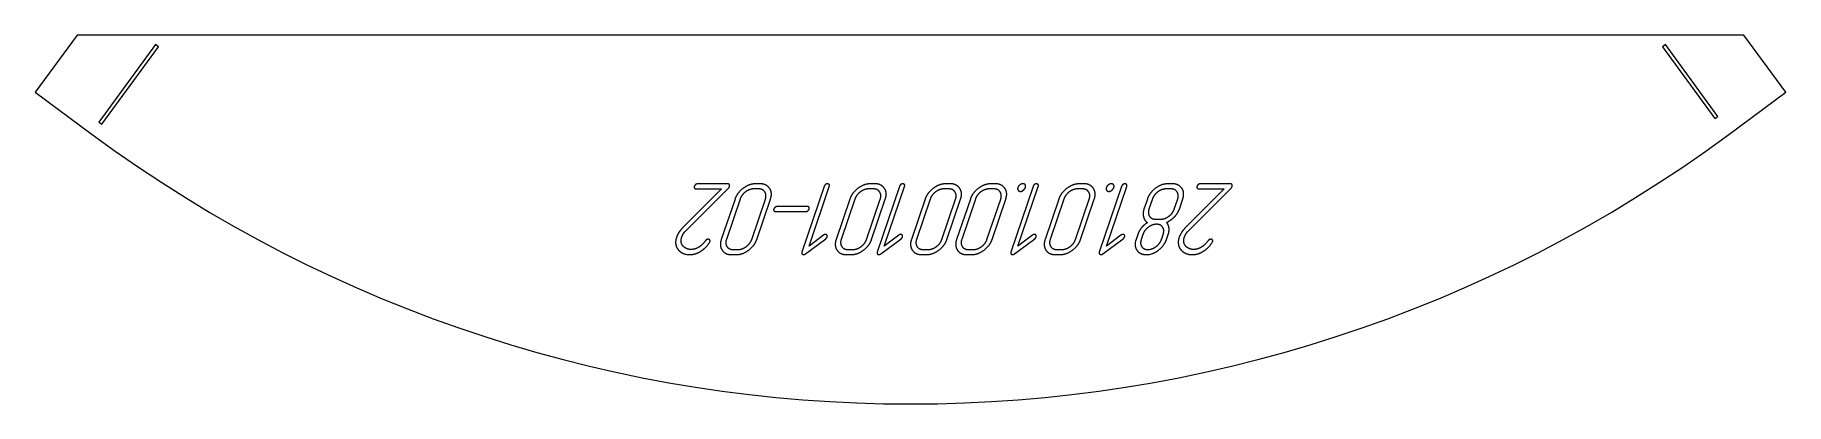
# Model space of a CAD drawing. Header units: millimetres. Extents: x 0 to 492, y -88 to 16.
import ezdxf

# ---------------------------------------------------------------- set-up
doc = ezdxf.new("R2010")
doc.units = ezdxf.units.MM
doc.linetypes.add('K5LT_BASIC', pattern=[0])
doc.layers.add('Engraving', color=7, linetype='Continuous')

msp = doc.modelspace()

# ---------------------------------------------------------------- linework, layer by layer
at = {"color": 143, "linetype": 'K5LT_BASIC', "lineweight": 15, "true_color": 0x33acca}
for p, q in [((11.89, 16.08), (0, 0)), ((480.31, 16.08), (11.89, 16.08)), ((492.2, 0), (480.31, 16.08)), ((476.11, -11.89), (492.2, 0)), ((0, 0), (16.08, -11.89))]:
    msp.add_line(p, q, dxfattribs=at)
msp.add_arc((246.1, 299.34), 387, 233.5335, 306.4665, dxfattribs=at)
at = {"layer": 'Engraving', "color": 143, "linetype": 'K5LT_BASIC', "lineweight": 15, "true_color": 0x33acca}
for p, q in [((33.86, 13.38), (17.97, -8.42)), ((18.78, -9.01), (34.67, 12.79)), ((34.67, 12.79), (33.86, 13.38)), ((458.34, 13.38), (457.53, 12.79)), ((457.53, 12.79), (472.23, -7.38)), ((473.04, -6.79), (458.34, 13.38)), ((17.97, -8.42), (18.78, -9.01)), ((472.23, -7.38), (473.04, -6.79)), ((192.96, -27.19), (182.26, -37.88)), ((183.19, -38.68), (195, -26.87)), ((185.8, -27.19), (192.96, -27.19)), ((194.78, -25.76), (186.28, -25.76)), ((203.45, -27.19), (202.03, -27.19)), ((203.93, -25.76), (202.51, -25.76)), ((221.84, -26.47), (215.57, -44.95)), ((217.57, -43.24), (223.27, -26.47)), ((235.73, -27.19), (234.3, -27.19)), ((236.21, -25.76), (234.79, -25.76)), ((243.01, -26.47), (236.73, -44.95)), ((238.73, -43.24), (244.43, -26.47)), ((256.89, -27.19), (255.47, -27.19)), ((257.38, -25.76), (255.95, -25.76)), ((269.59, -27.19), (268.17, -27.19)), ((270.08, -25.76), (268.65, -25.76)), ((280.58, -26.47), (274.3, -44.95)), ((276.31, -43.24), (282.01, -26.47)), ((294.46, -27.19), (293.04, -27.19)), ((294.95, -25.76), (293.53, -25.76)), ((305.45, -26.47), (299.17, -44.95)), ((301.18, -43.24), (306.88, -26.47)), ((319.33, -27.19), (317.91, -27.19)), ((319.82, -25.76), (318.4, -25.76)), ((334.25, -27.19), (323.55, -37.88)), ((324.48, -38.68), (336.29, -26.87)), ((327.09, -27.19), (334.25, -27.19)), ((336.07, -25.76), (327.57, -25.76)), ((196.78, -30.03), (192.92, -41.39)), ((198.2, -30.03), (194.34, -41.39)), ((201.46, -41.39), (205.32, -30.03)), ((202.88, -41.39), (206.75, -30.03)), ((208.12, -33.58), (216.65, -33.58)), ((217.13, -32.16), (208.6, -32.16)), ((229.06, -30.03), (225.2, -41.39)), ((230.48, -30.03), (226.62, -41.39)), ((233.74, -41.39), (237.6, -30.03)), ((235.16, -41.39), (239.02, -30.03)), ((250.23, -30.03), (246.36, -41.39)), ((251.65, -30.03), (247.79, -41.39)), ((254.9, -41.39), (258.77, -30.03)), ((256.33, -41.39), (260.19, -30.03)), ((262.93, -30.03), (259.06, -41.39)), ((264.35, -30.03), (260.49, -41.39)), ((267.6, -41.39), (271.47, -30.03)), ((269.03, -41.39), (272.89, -30.03)), ((287.8, -30.03), (283.93, -41.39)), ((289.22, -30.03), (285.36, -41.39)), ((292.48, -41.39), (296.34, -30.03)), ((293.9, -41.39), (297.76, -30.03)), ((312.68, -30.03), (311.72, -32.87)), ((314.11, -30.02), (313.14, -32.86)), ((320.24, -32.86), (321.21, -30.02)), ((321.67, -32.87), (322.63, -30.02)), ((182.32, -39.73), (182.7, -39.23)), ((182.7, -39.23), (183.19, -38.68)), ((315.02, -35.7), (316.44, -35.7)), ((323.61, -39.73), (323.99, -39.23)), ((323.99, -39.23), (324.48, -38.68)), ((189.59, -42.29), (189.72, -42.03)), ((196.23, -44.23), (197.65, -44.23)), ((216.6, -45.44), (222.3, -41.18)), ((221.65, -40.19), (217.57, -43.24)), ((228.51, -44.23), (229.93, -44.23)), ((237.77, -45.44), (243.47, -41.18)), ((242.81, -40.19), (238.73, -43.24)), ((249.68, -44.23), (251.1, -44.23)), ((262.38, -44.23), (263.8, -44.23)), ((275.34, -45.44), (281.04, -41.18)), ((280.39, -40.19), (276.31, -43.24)), ((287.25, -44.23), (288.67, -44.23)), ((300.21, -45.44), (305.91, -41.18)), ((305.26, -40.19), (301.18, -43.24)), ((309.29, -42.3), (309.25, -43.06)), ((309.38, -41.85), (309.29, -42.3)), ((309.53, -41.41), (309.38, -41.85)), ((310.02, -39.96), (309.53, -41.41)), ((311.44, -39.96), (310.95, -41.41)), ((316.63, -41.41), (317.13, -39.96)), ((318.05, -41.42), (318.55, -39.97)), ((330.88, -42.29), (331.01, -42.03)), ((195.75, -45.66), (197.17, -45.66)), ((228.03, -45.66), (229.45, -45.66)), ((249.19, -45.66), (250.61, -45.66)), ((261.89, -45.66), (263.31, -45.66)), ((286.76, -45.66), (288.19, -45.66)), ((312.36, -45.66), (312.8, -45.66)), ((312.8, -45.66), (313.28, -45.59)), ((313.28, -45.59), (314.1, -45.37))]:
    msp.add_line(p, q, dxfattribs=at)
for points in [[(185.33, -26.47), (185.24, -26.73), (185.39, -26.96)], [(185.68, -25.99), (185.42, -26.22), (185.33, -26.47)], [(185.39, -26.96), (185.54, -27.19), (185.8, -27.19)], [(186.28, -25.76), (185.94, -25.76), (185.68, -25.99)], [(195.2, -25.99), (195.04, -25.76), (194.78, -25.76)], [(195, -26.87), (195.15, -26.73), (195.22, -26.53)], [(195.22, -26.53), (195.32, -26.23), (195.2, -25.99)], [(199.05, -27.02), (197.38, -28.28), (196.78, -30.03)], [(199.75, -27.99), (198.62, -28.8), (198.2, -30.03)], [(202.51, -25.76), (200.73, -25.76), (199.05, -27.02)], [(202.03, -27.19), (200.87, -27.19), (199.75, -27.99)], [(205.14, -28.03), (204.57, -27.19), (203.45, -27.19)], [(206.46, -27), (205.56, -25.76), (203.93, -25.76)], [(205.32, -30.03), (205.71, -28.88), (205.14, -28.03)], [(206.75, -30.03), (207.35, -28.23), (206.46, -27)], [(222.23, -25.93), (221.96, -26.13), (221.84, -26.47)], [(222.8, -25.76), (222.48, -25.76), (222.23, -25.93)], [(223.24, -25.93), (222.93, -25.76), (222.8, -25.76)], [(223.27, -26.47), (223.39, -26.1), (223.24, -25.93)], [(231.33, -27.02), (229.65, -28.28), (229.06, -30.03)], [(232.03, -27.99), (230.9, -28.8), (230.48, -30.03)], [(234.79, -25.76), (233.01, -25.76), (231.33, -27.02)], [(234.3, -27.19), (233.15, -27.19), (232.03, -27.99)], [(237.42, -28.03), (236.85, -27.19), (235.73, -27.19)], [(238.74, -27), (237.84, -25.76), (236.21, -25.76)], [(237.6, -30.03), (237.99, -28.88), (237.42, -28.03)], [(239.02, -30.03), (239.63, -28.23), (238.74, -27)], [(243.39, -25.93), (243.13, -26.13), (243.01, -26.47)], [(243.96, -25.76), (243.65, -25.76), (243.39, -25.93)], [(244.4, -25.93), (244.09, -25.76), (243.96, -25.76)], [(244.43, -26.47), (244.56, -26.1), (244.4, -25.93)], [(252.5, -27.02), (250.82, -28.28), (250.23, -30.03)], [(253.19, -27.99), (252.07, -28.8), (251.65, -30.03)], [(255.95, -25.76), (254.18, -25.76), (252.5, -27.02)], [(255.47, -27.19), (254.32, -27.19), (253.19, -27.99)], [(258.59, -28.03), (258.01, -27.19), (256.89, -27.19)], [(259.91, -27), (259.01, -25.76), (257.38, -25.76)], [(258.77, -30.03), (259.16, -28.88), (258.59, -28.03)], [(260.19, -30.03), (260.8, -28.23), (259.91, -27)], [(265.2, -27.02), (263.52, -28.28), (262.93, -30.03)], [(265.89, -27.99), (264.77, -28.8), (264.35, -30.03)], [(268.65, -25.76), (266.88, -25.76), (265.2, -27.02)], [(268.17, -27.19), (267.02, -27.19), (265.89, -27.99)], [(271.29, -28.03), (270.71, -27.19), (269.59, -27.19)], [(272.61, -27), (271.71, -25.76), (270.08, -25.76)], [(271.47, -30.03), (271.86, -28.88), (271.29, -28.03)], [(272.89, -30.03), (273.5, -28.23), (272.61, -27)], [(276.26, -26.83), (276.13, -27.21), (276.35, -27.55)], [(276.78, -26.1), (276.39, -26.44), (276.26, -26.83)], [(276.35, -27.55), (276.58, -27.89), (276.96, -27.89)], [(277.69, -25.76), (277.17, -25.76), (276.78, -26.1)], [(276.96, -27.89), (277.49, -27.89), (277.9, -27.48)], [(278.37, -26.06), (278.18, -25.76), (277.69, -25.76)], [(277.9, -27.48), (278.31, -27.07), (278.39, -26.83)], [(278.39, -26.83), (278.53, -26.4), (278.37, -26.06)], [(280.96, -25.93), (280.7, -26.13), (280.58, -26.47)], [(281.53, -25.76), (281.22, -25.76), (280.96, -25.93)], [(281.98, -25.93), (281.66, -25.76), (281.53, -25.76)], [(282.01, -26.47), (282.13, -26.1), (281.98, -25.93)], [(290.07, -27.02), (288.39, -28.28), (287.8, -30.03)], [(290.76, -27.99), (289.64, -28.8), (289.22, -30.03)], [(293.53, -25.76), (291.75, -25.76), (290.07, -27.02)], [(293.04, -27.19), (291.89, -27.19), (290.76, -27.99)], [(296.16, -28.03), (295.59, -27.19), (294.46, -27.19)], [(297.48, -27), (296.58, -25.76), (294.95, -25.76)], [(296.34, -30.03), (296.73, -28.88), (296.16, -28.03)], [(297.76, -30.03), (298.37, -28.23), (297.48, -27)], [(301.13, -26.83), (301, -27.21), (301.22, -27.55)], [(301.65, -26.1), (301.26, -26.44), (301.13, -26.83)], [(301.22, -27.55), (301.45, -27.89), (301.83, -27.89)], [(302.56, -25.76), (302.05, -25.76), (301.65, -26.1)], [(301.83, -27.89), (302.36, -27.89), (302.77, -27.48)], [(303.24, -26.06), (303.05, -25.76), (302.56, -25.76)], [(302.77, -27.48), (303.18, -27.07), (303.26, -26.83)], [(303.26, -26.83), (303.41, -26.4), (303.24, -26.06)], [(305.84, -25.93), (305.57, -26.13), (305.45, -26.47)], [(306.41, -25.76), (306.09, -25.76), (305.84, -25.93)], [(306.85, -25.93), (306.53, -25.76), (306.41, -25.76)], [(306.88, -26.47), (307, -26.1), (306.85, -25.93)], [(314.95, -27.01), (313.29, -28.25), (312.68, -30.03)], [(315.62, -28.01), (314.51, -28.83), (314.11, -30.02)], [(318.4, -25.76), (316.62, -25.76), (314.95, -27.01)], [(317.91, -27.19), (316.72, -27.19), (315.62, -28.01)], [(321.03, -28.03), (320.46, -27.19), (319.33, -27.19)], [(322.35, -27), (321.45, -25.76), (319.82, -25.76)], [(321.21, -30.02), (321.6, -28.87), (321.03, -28.03)], [(322.63, -30.02), (323.24, -28.23), (322.35, -27)], [(326.62, -26.47), (326.53, -26.73), (326.68, -26.96)], [(326.97, -25.99), (326.71, -26.22), (326.62, -26.47)], [(326.68, -26.96), (326.83, -27.19), (327.09, -27.19)], [(327.57, -25.76), (327.23, -25.76), (326.97, -25.99)], [(336.49, -25.99), (336.32, -25.76), (336.07, -25.76)], [(336.29, -26.87), (336.44, -26.73), (336.5, -26.53)], [(336.5, -26.53), (336.61, -26.23), (336.49, -25.99)], [(207.65, -32.87), (207.56, -33.13), (207.71, -33.35)], [(208, -32.39), (207.74, -32.61), (207.65, -32.87)], [(207.71, -33.35), (207.86, -33.58), (208.12, -33.58)], [(208.6, -32.16), (208.26, -32.16), (208, -32.39)], [(216.65, -33.58), (217, -33.58), (217.27, -33.31)], [(217.59, -32.36), (217.46, -32.16), (217.13, -32.16)], [(217.27, -33.31), (217.55, -33.03), (217.6, -32.87)], [(217.6, -32.87), (217.7, -32.59), (217.59, -32.36)], [(311.72, -32.87), (311.31, -34.06), (311.61, -35.12)], [(313.14, -32.86), (312.74, -34.04), (313.28, -34.87)], [(318.73, -34.87), (319.84, -34.04), (320.24, -32.86)], [(320.36, -34.95), (321.3, -33.96), (321.67, -32.87)], [(182.26, -37.88), (181.44, -38.75), (181, -39.42)], [(311.03, -38.12), (310.37, -38.92), (310.02, -39.96)], [(312.72, -36.65), (311.7, -37.32), (311.03, -38.12)], [(312.98, -37.94), (311.85, -38.75), (311.44, -39.96)], [(311.61, -35.12), (311.91, -36.18), (312.72, -36.65)], [(315.26, -37.13), (314.11, -37.13), (312.98, -37.94)], [(313.28, -34.87), (313.81, -35.7), (315.02, -35.7)], [(316.98, -37.95), (316.44, -37.13), (315.26, -37.13)], [(316.44, -35.7), (317.62, -35.7), (318.73, -34.87)], [(317.13, -39.96), (317.53, -38.78), (316.98, -37.95)], [(318.09, -36.64), (319.42, -35.95), (320.36, -34.95)], [(318.75, -38.1), (318.62, -37.24), (318.09, -36.64)], [(318.55, -39.97), (318.89, -38.95), (318.75, -38.1)], [(323.55, -37.88), (322.73, -38.75), (322.29, -39.42)], [(180.33, -40.78), (179.63, -42.81), (180.81, -44.28)], [(181, -39.42), (180.56, -40.09), (180.33, -40.78)], [(180.81, -44.28), (181.95, -45.67), (183.98, -45.67)], [(182.13, -43.21), (181.3, -42.22), (181.79, -40.78)], [(181.79, -40.78), (181.98, -40.24), (182.32, -39.73)], [(183.09, -43.94), (182.49, -43.66), (182.13, -43.21)], [(184.4, -44.22), (183.69, -44.22), (183.09, -43.94)], [(186.41, -43.67), (185.38, -44.22), (184.4, -44.22)], [(188.42, -41.81), (187.45, -43.13), (186.41, -43.67)], [(186.85, -44.89), (188.41, -44.02), (189.59, -42.29)], [(188.78, -41.46), (188.58, -41.58), (188.42, -41.81)], [(189.22, -41.34), (188.96, -41.38), (188.78, -41.46)], [(189.67, -41.53), (189.52, -41.34), (189.22, -41.34)], [(189.72, -42.03), (189.83, -41.72), (189.67, -41.53)], [(192.92, -41.39), (192.31, -43.17), (193.16, -44.41)], [(194.34, -41.39), (193.95, -42.56), (194.5, -43.4)], [(194.5, -43.4), (195.05, -44.23), (196.23, -44.23)], [(197.65, -44.23), (198.83, -44.23), (199.94, -43.4)], [(199.94, -43.4), (201.06, -42.57), (201.46, -41.39)], [(200.63, -44.38), (202.3, -43.1), (202.88, -41.39)], [(222.2, -39.97), (221.93, -39.97), (221.65, -40.19)], [(222.64, -40.19), (222.5, -39.97), (222.2, -39.97)], [(222.3, -41.18), (222.64, -40.81), (222.68, -40.7)], [(222.68, -40.7), (222.78, -40.4), (222.64, -40.19)], [(225.2, -41.39), (224.59, -43.17), (225.44, -44.41)], [(226.62, -41.39), (226.22, -42.56), (226.78, -43.4)], [(226.78, -43.4), (227.33, -44.23), (228.51, -44.23)], [(229.93, -44.23), (231.11, -44.23), (232.22, -43.4)], [(232.22, -43.4), (233.34, -42.57), (233.74, -41.39)], [(232.91, -44.38), (234.58, -43.1), (235.16, -41.39)], [(243.37, -39.97), (243.1, -39.97), (242.81, -40.19)], [(243.81, -40.19), (243.67, -39.97), (243.37, -39.97)], [(243.47, -41.18), (243.81, -40.81), (243.85, -40.7)], [(243.85, -40.7), (243.95, -40.4), (243.81, -40.19)], [(246.36, -41.39), (245.76, -43.17), (246.6, -44.41)], [(247.79, -41.39), (247.39, -42.56), (247.94, -43.4)], [(247.94, -43.4), (248.5, -44.23), (249.68, -44.23)], [(251.1, -44.23), (252.28, -44.23), (253.39, -43.4)], [(253.39, -43.4), (254.5, -42.57), (254.9, -41.39)], [(254.08, -44.38), (255.75, -43.1), (256.33, -41.39)], [(259.06, -41.39), (258.46, -43.17), (259.3, -44.41)], [(260.49, -41.39), (260.09, -42.56), (260.64, -43.4)], [(260.64, -43.4), (261.2, -44.23), (262.38, -44.23)], [(263.8, -44.23), (264.98, -44.23), (266.09, -43.4)], [(266.09, -43.4), (267.2, -42.57), (267.6, -41.39)], [(266.78, -44.38), (268.45, -43.1), (269.03, -41.39)], [(280.94, -39.97), (280.67, -39.97), (280.39, -40.19)], [(281.38, -40.19), (281.24, -39.97), (280.94, -39.97)], [(281.04, -41.18), (281.38, -40.81), (281.42, -40.7)], [(281.42, -40.7), (281.52, -40.4), (281.38, -40.19)], [(283.93, -41.39), (283.33, -43.17), (284.17, -44.41)], [(285.36, -41.39), (284.96, -42.56), (285.52, -43.4)], [(285.52, -43.4), (286.07, -44.23), (287.25, -44.23)], [(288.67, -44.23), (289.85, -44.23), (290.96, -43.4)], [(290.96, -43.4), (292.07, -42.57), (292.48, -41.39)], [(291.65, -44.38), (293.32, -43.1), (293.9, -41.39)], [(305.81, -39.97), (305.54, -39.97), (305.26, -40.19)], [(306.25, -40.19), (306.11, -39.97), (305.81, -39.97)], [(305.91, -41.18), (306.25, -40.81), (306.29, -40.7)], [(306.29, -40.7), (306.39, -40.4), (306.25, -40.19)], [(309.25, -43.06), (309.3, -43.82), (309.73, -44.42)], [(310.95, -41.41), (310.55, -42.59), (311.09, -43.41)], [(311.09, -43.41), (311.64, -44.23), (312.82, -44.23)], [(312.82, -44.23), (313.99, -44.23), (315.11, -43.42)], [(315.11, -43.42), (316.23, -42.6), (316.63, -41.41)], [(315.79, -44.43), (317.49, -43.06), (318.05, -41.42)], [(321.61, -40.78), (320.92, -42.81), (322.1, -44.28)], [(322.29, -39.42), (321.85, -40.09), (321.61, -40.78)], [(322.1, -44.28), (323.23, -45.67), (325.27, -45.67)], [(323.42, -43.21), (322.59, -42.22), (323.08, -40.78)], [(323.08, -40.78), (323.26, -40.24), (323.61, -39.73)], [(324.38, -43.94), (323.78, -43.66), (323.42, -43.21)], [(325.69, -44.22), (324.98, -44.22), (324.38, -43.94)], [(327.7, -43.67), (326.67, -44.22), (325.69, -44.22)], [(329.71, -41.81), (328.73, -43.13), (327.7, -43.67)], [(328.13, -44.89), (329.69, -44.02), (330.88, -42.29)], [(330.06, -41.46), (329.87, -41.58), (329.71, -41.81)], [(330.51, -41.34), (330.25, -41.38), (330.06, -41.46)], [(330.96, -41.53), (330.8, -41.34), (330.51, -41.34)], [(331.01, -42.03), (331.11, -41.72), (330.96, -41.53)], [(183.98, -45.67), (185.46, -45.67), (186.85, -44.89)], [(193.16, -44.41), (194, -45.66), (195.75, -45.66)], [(197.17, -45.66), (198.96, -45.66), (200.63, -44.38)], [(215.57, -44.95), (215.46, -45.26), (215.61, -45.45)], [(215.61, -45.45), (215.77, -45.64), (216.05, -45.64)], [(216.05, -45.64), (216.34, -45.64), (216.6, -45.44)], [(225.44, -44.41), (226.28, -45.66), (228.03, -45.66)], [(229.45, -45.66), (231.24, -45.66), (232.91, -44.38)], [(236.73, -44.95), (236.63, -45.26), (236.78, -45.45)], [(236.78, -45.45), (236.94, -45.64), (237.22, -45.64)], [(237.22, -45.64), (237.5, -45.64), (237.77, -45.44)], [(246.6, -44.41), (247.44, -45.66), (249.19, -45.66)], [(250.61, -45.66), (252.41, -45.66), (254.08, -44.38)], [(259.3, -44.41), (260.14, -45.66), (261.89, -45.66)], [(263.31, -45.66), (265.11, -45.66), (266.78, -44.38)], [(274.3, -44.95), (274.2, -45.26), (274.35, -45.45)], [(274.35, -45.45), (274.51, -45.64), (274.79, -45.64)], [(274.79, -45.64), (275.08, -45.64), (275.34, -45.44)], [(284.17, -44.41), (285.02, -45.66), (286.76, -45.66)], [(288.19, -45.66), (289.98, -45.66), (291.65, -44.38)], [(299.17, -44.95), (299.07, -45.26), (299.22, -45.45)], [(299.22, -45.45), (299.38, -45.64), (299.66, -45.64)], [(299.66, -45.64), (299.95, -45.64), (300.21, -45.44)], [(309.73, -44.42), (310.6, -45.66), (312.36, -45.66)], [(314.1, -45.37), (314.95, -45.06), (315.79, -44.43)], [(325.27, -45.67), (326.75, -45.67), (328.13, -44.89)]]:
    msp.add_open_spline(points, degree=2, dxfattribs=at)

doc.saveas('drawing.dxf')
